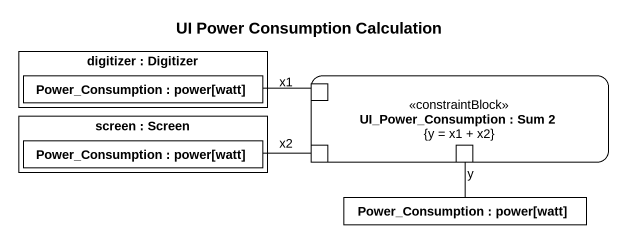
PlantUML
@startuml
title UI Power Consumption Calculation
rectangle "digitizer : Digitizer" as digitizer {
  rectangle "Power_Consumption : power[watt]" as Power_Consumption
}
rectangle "UI_Power_Consumption : Sum 2\n{y = x1 + x2}" as UI_Power_Consumption <<constraintBlock>> {
  port x1
  port x2
  port y
}
rectangle "screen : Screen" as screen {
  rectangle "Power_Consumption : power[watt]" as Power_Consumption_2
}
rectangle "Power_Consumption : power[watt]" as Power_Consumption_3
Power_Consumption -right- x1
Power_Consumption_2 -right- x2
y -- Power_Consumption_3
@enduml
